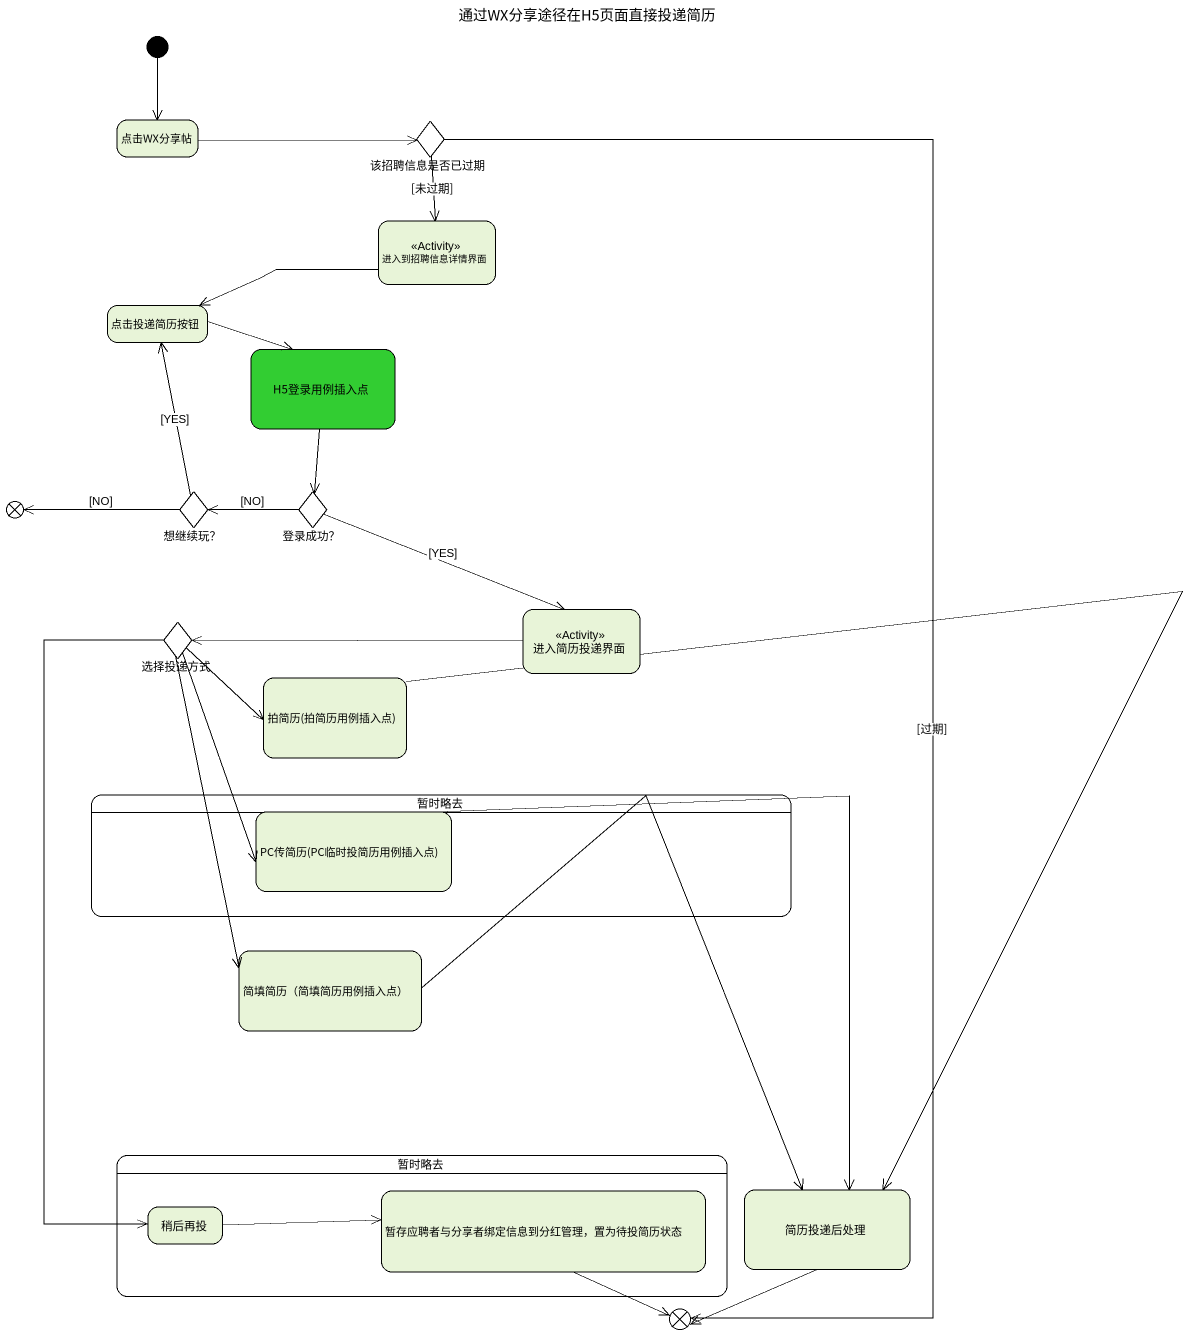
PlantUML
@startuml
title 通过WX分享途径在H5页面直接投递简历
hide empty description
state 点击WX分享帖
state 该招聘信息是否已过期 <<choice>>
state 进入到招聘信息详情界面 <<Activity>>
state 点击投递简历按钮
state H5登录用例插入点 #32CD32
state flowfinal1 <<end>>
state "想继续玩？" as 想继续玩 <<choice>>
state "登录成功？" as 登录成功 <<choice>>
state 选择投递方式 <<choice>>
state 进入简历投递界面 <<Activity>>
state "拍简历(拍简历用例插入点)" as 拍简历_拍简历用例插入点
state 暂时略去 {
  state "PC传简历(PC临时投简历用例插入点)" as PC传简历_PC临时投简历用例插入点
}
state "简填简历（简填简历用例插入点）" as 简填简历_简填简历用例插入点
state "暂时略去" as 暂时略去_2 {
  state 稍后再投
  state "暂存应聘者与分享者绑定信息到分红管理，置为待投简历状态" as 暂存应聘者与分享者绑定信息到分红管理_置为待投简历状态
}
state 简历投递后处理
state flowfinal2 <<end>>
[*] --> 点击WX分享帖
点击WX分享帖 -right-> 该招聘信息是否已过期
该招聘信息是否已过期 --> 进入到招聘信息详情界面 : [未过期]
该招聘信息是否已过期 --> flowfinal2 : [过期]
进入到招聘信息详情界面 -left-> 点击投递简历按钮
点击投递简历按钮 -right-> H5登录用例插入点
H5登录用例插入点 --> 登录成功
想继续玩 -up-> 点击投递简历按钮 : [YES]
想继续玩 -left-> flowfinal1 : [NO]
登录成功 -left-> 想继续玩 : [NO]
登录成功 -right-> 进入简历投递界面 : [YES]
选择投递方式 -right-> 拍简历_拍简历用例插入点
选择投递方式 --> PC传简历_PC临时投简历用例插入点
选择投递方式 --> 简填简历_简填简历用例插入点
选择投递方式 --> 稍后再投
进入简历投递界面 -left-> 选择投递方式
拍简历_拍简历用例插入点 --> 简历投递后处理
PC传简历_PC临时投简历用例插入点 --> 简历投递后处理
简填简历_简填简历用例插入点 -right-> 简历投递后处理
稍后再投 -right-> 暂存应聘者与分享者绑定信息到分红管理_置为待投简历状态
暂存应聘者与分享者绑定信息到分红管理_置为待投简历状态 --> flowfinal2
简历投递后处理 --> flowfinal2
@enduml
